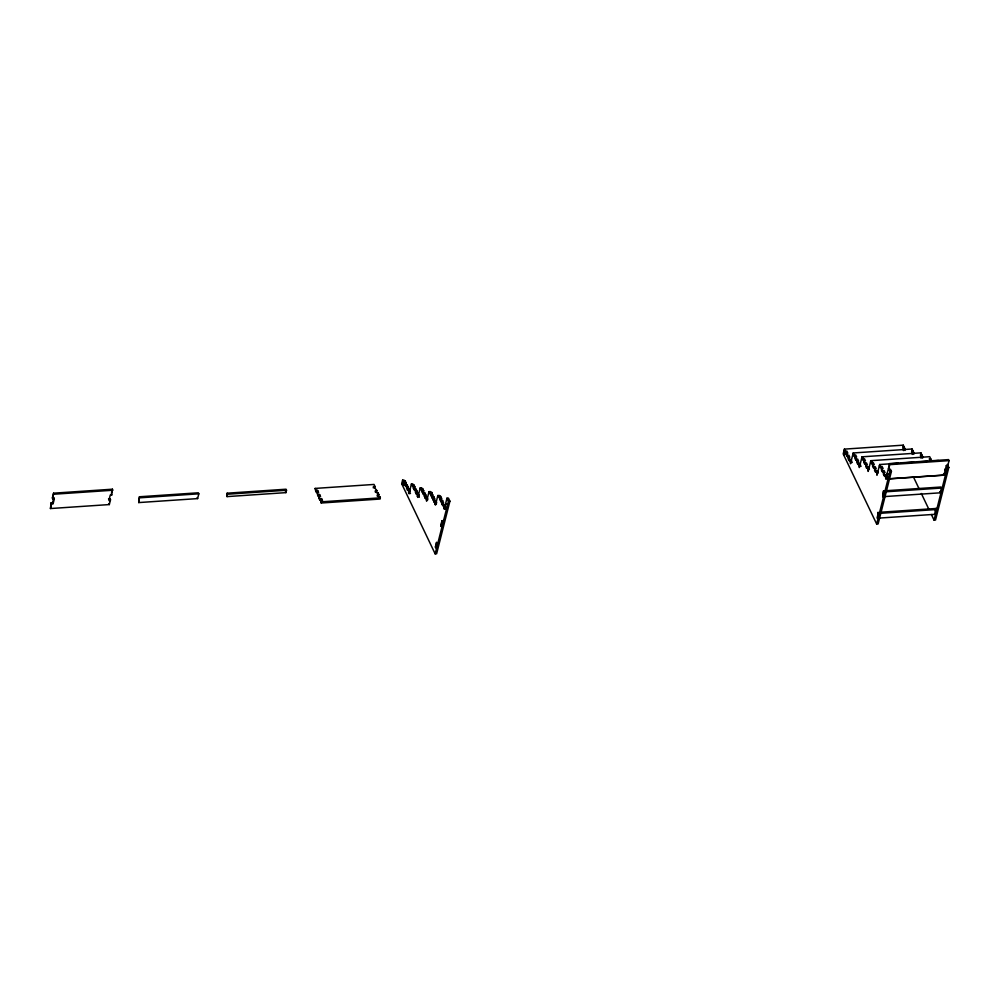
<?xml version="1.0" encoding="UTF-8"?>
<svg xmlns="http://www.w3.org/2000/svg" width="999" height="999" viewBox="0 0 999 999"><rect width="100%" height="100%" fill="white"/><g stroke="black" fill="none" stroke-linecap="round" stroke-linejoin="round"><path stroke-width="1.5" d="M51.161 502.734L51.648 503.758L53.122 503.658L52.635 502.634L51.161 502.734L50.437 508.541L109.316 504.57L110.514 499.787L110.027 498.751L108.554 498.851L109.053 499.887L110.514 499.787M53.122 503.658L54.333 498.888L52.86 498.988L52.373 497.952L53.571 493.181L112.45 489.198L111.726 495.005L110.252 495.104L109.053 499.887M50.437 508.541L51.648 503.758M52.86 498.988L53.571 493.181M52.635 502.634L53.834 497.852L52.373 497.952M109.428 501.148L110.027 498.751M111.538 492.782L112.45 489.198M139.46 496.765L138.749 502.572L197.615 498.601L198.826 493.818L198.326 492.794L139.46 496.765L138.749 502.572M227.16 493.194L227.048 496.603L285.914 492.632L286.513 490.247L286.026 489.21L227.16 493.194L227.048 496.603M315.16 488.411L315.834 491.67L317.307 491.57L317.607 490.384L316.146 490.484L315.16 488.411L374.026 484.44L375.012 486.501L374.712 487.699L373.239 487.799L373.539 486.6L375.012 486.501M315.834 491.67L316.146 490.484M317.12 492.544L317.807 495.791L319.28 495.691L319.58 494.505L318.107 494.605L317.12 492.544L318.594 492.445L317.607 490.384M317.807 495.791L318.107 494.605M319.58 494.505L320.567 496.565L319.093 496.665L318.793 497.864L319.78 499.925L321.253 499.825L321.74 500.849L322.04 499.662M319.78 499.925L319.093 496.665M320.08 498.726L321.553 498.626L322.54 500.686L321.066 500.786L321.253 503.009L380.119 499.038L379.932 496.815L378.459 496.903L377.472 494.842L378.946 494.742L378.646 495.941L377.172 496.041L377.472 494.842M321.253 499.825L321.553 498.626M321.253 503.009L321.066 500.786M376.973 490.621L375.512 490.721L375.199 491.92L376.673 491.82L376.973 490.621L373.539 486.6M377.659 493.881L377.959 492.682L376.486 492.782L375.512 490.721M379.632 498.002L379.932 496.815M404.058 480.057L402.597 480.157L401.685 483.741L435.152 553.846L436.625 553.746L449.925 501.186L448.439 498.101L446.978 498.201L445.766 502.972L445.042 508.778L446.516 508.691M402.322 484.178L402.934 481.793L402.822 485.202L402.322 484.178L403.796 484.078L404.295 485.114M403.883 481.031L405.544 486.351L405.844 485.152L407.317 485.052L407.018 486.251L405.344 480.931L403.883 481.031L403.571 482.217L402.597 480.157M405.045 482.117L405.344 480.931M407.817 489.273L408.803 491.333L410.277 491.233L409.29 489.173L407.817 489.273L407.517 490.472L405.844 485.152M409.29 489.173L408.991 490.372L407.317 485.052M410.464 493.469L408.991 493.556L408.803 491.333M408.991 493.556L411.413 484.003L412.874 483.903M412.699 484.877L413.374 488.124L414.847 488.036L414.16 484.777L412.699 484.877L412.387 486.063L411.413 484.003M414.66 488.998L416.333 494.318L416.633 493.119L418.106 493.019L417.794 494.218L416.133 488.898L414.66 488.998L414.36 490.197L413.374 488.124M421.69 487.749L420.229 487.849L417.807 497.415L416.633 493.119M419.28 497.315L418.106 493.019M422.677 489.81L421.203 489.91L421.516 488.723L422.977 488.623L423.663 491.883L422.19 491.983L421.516 488.723M424.65 493.943L423.176 494.043L423.476 492.844L424.95 492.744L426.61 498.064L425.149 498.164L423.476 492.844M425.149 498.164L425.449 496.965L426.923 496.865L427.597 500.124M425.449 496.965L426.623 501.261L429.033 491.695L430.507 491.595L431.493 493.656L430.02 493.756L429.033 491.695M426.61 498.064L426.923 496.865M430.02 493.756L430.332 492.569L431.793 492.47L433.466 497.789L431.993 497.889L430.332 492.569M431.493 493.656L431.793 492.47M431.993 497.889L432.292 496.69L433.766 496.59L435.427 501.91L433.966 502.01L432.292 496.69M433.466 497.789L433.766 496.59M433.966 502.01L434.265 500.811L435.739 500.711L436.713 502.772L435.252 502.872L434.265 500.811M437.849 495.541L438.836 497.602L439.135 496.416L440.609 496.316L440.309 497.502L439.323 495.442L437.849 495.541L435.439 505.107L435.252 502.872M435.427 501.91L435.739 500.711M441.108 500.536L441.795 503.796L443.269 503.696L442.582 500.437L441.108 500.536L440.809 501.735L439.135 496.416M440.609 496.316L441.595 498.376L441.296 499.575L439.822 499.675M442.282 501.635L442.582 500.437M443.081 504.657L444.068 506.718L445.529 506.618L444.555 504.557L443.081 504.657L442.782 505.856L441.795 503.796M445.729 508.853L444.255 508.953L444.068 506.718M444.243 505.756L444.555 504.557M444.255 508.953L444.555 507.754L445.042 508.778M435.377 547.002L436.588 542.232L435.864 548.039L435.377 547.002L436.85 546.903M442.782 526.436L441.308 526.535L440.821 525.511L442.02 520.729L443.494 520.629M441.308 526.535L442.02 520.729M435.152 553.846L448.451 501.286L446.978 498.201M904.932 450.474L905.244 449.275L903.271 445.154L844.405 449.125L843.193 453.908L876.66 524.013L878.133 523.913L891.433 471.353L890.446 469.293L888.973 469.393L889.684 463.586L948.563 459.602L949.05 460.639L947.839 465.422L946.365 465.522L943.955 475.074L888.024 478.846M843.83 454.345L844.442 451.96L844.33 455.369L843.83 454.345L845.304 454.245M913.748 454.32L914.06 453.121L912.087 449.001L853.221 452.972L850.499 463.723L850.311 461.501L851.785 461.401L850.798 459.34L849.325 459.44L849.025 460.639L848.039 458.578L848.338 457.38L849.812 457.28L848.825 455.219L847.352 455.319L847.052 456.506L846.066 454.445L846.365 453.259L847.839 453.159L846.852 451.098L845.391 451.198L845.079 452.385L844.105 450.324M922.564 458.166L922.864 456.968L920.903 452.847L862.037 456.83L859.315 467.569L859.128 465.347L860.601 465.247L859.615 463.186L858.141 463.286L857.841 464.485L856.855 462.425L857.154 461.226L858.628 461.126L857.641 459.065L856.168 459.165L855.868 460.352L854.882 458.291L855.181 457.105L856.655 457.005L855.668 454.945L854.207 455.044L853.895 456.231L852.921 454.17M930.706 458.753L929.232 458.853L930.219 460.914L931.68 460.814L929.719 456.693L870.853 460.676L868.131 471.416L867.944 469.193L869.405 469.093L868.431 467.033L866.957 467.132L866.657 468.331L865.671 466.271L865.971 465.072L867.444 464.972L866.458 462.912L864.984 463.012L864.684 464.21L863.698 462.137L863.998 460.951L865.471 460.851L864.485 458.791L863.024 458.891L862.711 460.077L861.737 458.017L863.198 457.917M898.251 463.261L879.669 464.523L876.947 475.262L876.76 473.039L878.221 472.939L877.247 470.879L875.773 470.979L875.474 472.177L874.487 470.117L874.787 468.918L876.26 468.818L875.274 466.758L873.8 466.858L873.501 468.056L872.514 465.984L872.814 464.797L874.287 464.697L873.301 462.637L871.84 462.737L871.528 463.923L870.541 461.863L872.015 461.763M889.684 463.586L885.763 479.108L885.576 476.885L887.037 476.785M887.274 473.139L886.55 478.946L879.669 464.523M876.66 524.013L889.959 471.453L888.486 468.369M902.971 446.353L903.271 445.154M903.458 450.574L902.784 447.315L904.257 447.215L903.958 448.414M911.787 450.199L912.087 449.001M912.761 452.26L913.074 451.061L911.6 451.161L912.274 454.42M920.603 454.046L920.903 452.847M921.09 458.266L920.416 455.007L921.89 454.907L921.577 456.106M934.777 514.323L935.489 508.516M884.29 496.603L940.209 492.819L941.42 488.049L940.933 487.012L885.002 490.796M947.352 464.385L948.825 467.482L935.526 520.029L934.053 520.129L947.352 467.582L946.365 465.522M54.071 494.205L112.937 490.234M139.947 497.802L198.826 493.818M227.647 494.218L286.513 490.247M404.857 483.091L406.331 482.992M903.77 449.375L905.244 449.275M404.558 484.278L406.031 484.178M406.83 487.212L408.304 487.112M413.673 486.938L415.147 486.838M912.587 453.221L914.06 453.121M406.531 488.411L408.004 488.311M415.646 491.058L417.12 490.959M422.49 490.784L423.963 490.684M921.403 457.067L922.864 456.968M408.491 492.532L409.965 492.432M852.272 462.437L850.798 462.537L844.405 449.125M415.347 492.257L416.82 492.157M417.619 495.179L419.093 495.079M321.553 501.823L380.419 497.839M424.463 494.905L425.936 494.805M431.306 494.63L432.779 494.53M901.348 463.049L913.748 462.212M916.845 462L927.684 461.276M930.793 461.063L938.536 460.539M861.088 466.283L859.615 466.383L853.221 452.972M417.307 496.378L418.781 496.278M424.163 496.103L425.636 496.003M890.184 464.622L949.05 460.639M431.006 495.829L432.48 495.729M426.436 499.025L427.909 498.926M433.279 498.751L434.752 498.651M440.122 498.476L441.595 498.376M432.979 499.95L434.453 499.85M448.451 501.286L449.925 501.186M889.959 471.453L891.433 471.353M947.352 467.582L948.825 467.482M442.095 502.597L443.568 502.497M434.94 504.07L436.413 503.971M446.253 504.008L447.727 503.908M887.761 474.175L889.235 474.075M443.756 507.917L446.029 507.654M888.785 478.908L943.156 475.237M885.501 491.82L941.42 488.049M441.421 523.114L442.894 523.014M440.821 525.511L442.282 525.412M881.118 512.187L936.962 508.416M880.057 513.324L935.976 509.552M878.845 518.106L936.238 514.223M944.667 469.268L945.166 470.292M943.456 474.038L943.955 475.074M939.722 491.795L940.209 492.819M913.311 476.673L919.33 489.285M921.34 493.494L928.695 508.916M931.38 514.522L934.053 520.129M886.55 475.761L886.063 474.725L884.59 474.825L884.29 476.024L883.303 473.963L883.603 472.764L885.077 472.664L884.09 470.604L882.616 470.704L882.317 471.903L881.33 469.83L881.63 468.643L883.104 468.543L882.117 466.483L880.643 466.583L880.344 467.769L879.357 465.709M870.853 460.676L877.247 474.075M862.037 456.83L868.431 470.229M420.229 487.849L421.203 489.91M422.19 491.983L423.176 494.043M377.959 492.682L378.946 494.742M285.427 491.595L285.914 492.632M197.115 497.564L197.615 498.601M111.239 493.981L111.726 495.005M108.816 503.533L109.316 504.57M53.834 497.852L54.333 498.888M878.096 512.4L877.372 518.206L878.096 512.4M883.528 490.896L882.816 496.703L883.528 490.896"/></g></svg>
